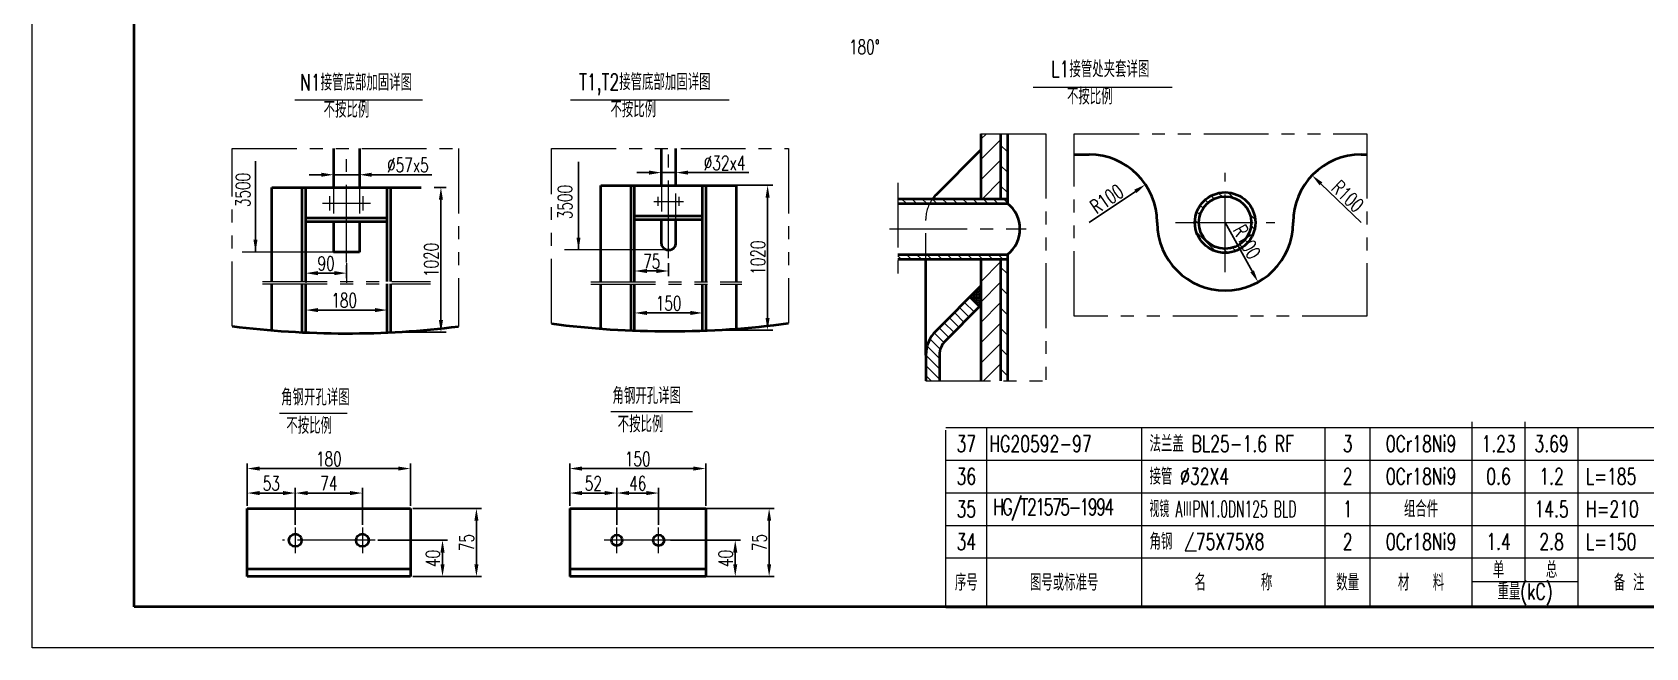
# Model space of a CAD drawing. Header units: millimetres. Extents: x 291 to 885, y 250 to 1091.
# Drawn here: x 290.8 to 686.4, y 249.9 to 400.7 of the extents above; entities that cross this region are included whole.
import ezdxf

# ---------------------------------------------------------------- set-up
doc = ezdxf.new("R2010")
doc.units = ezdxf.units.MM
for name, pattern in [('CENTER2', [28.575, 19.05, -3.175, 3.175, -3.175]), ('DASHED2', [9.525, 6.35, -3.175]), ('PHANTOM2', [31.75, 15.875, -3.175, 3.175, -3.175, 3.175, -3.175])]:
    doc.linetypes.add(name, pattern=pattern)
for name, color, linetype, lineweight in [('中心线', 4, 'CENTER2', 15), ('双点划线', 6, 'PHANTOM2', 15), ('外壳线', 1, 'Continuous', 40), ('尺寸线', 2, 'Continuous', 15), ('虚线', 5, 'DASHED2', 18)]:
    doc.layers.add(name, color=color, linetype=linetype, lineweight=lineweight)
doc.styles.get("Standard").update_dxf_attribs({"font": 'romans.shx', "width": 0.7, "height": 3.5, "bigfont": 'hzfs.shx'})
doc.styles.add('文字', font='romans.shx', dxfattribs={"width": 0.7, "height": 4, "bigfont": 'hzfs.shx'})
doc.dimstyles.new('ISO-25', dxfattribs={"dimtxt": 3.5, "dimasz": 3, "dimexe": 1.25, "dimexo": 0.625, "dimtad": 1, "dimtxsty": 'Standard', "dimcen": 2.5, "dimadec": 1, "dimazin": 2, "dimtfac": 1, "dimtmove": 0, "dimatfit": 0, "dimfxl": 0, "dimarcsym": 0})
pattern_1 = [(135, (268.1186, 194.1322), (-1.247258, -1.247258), [])]

# ---------------------------------------------------------------- blocks, each defined once
blk = doc.blocks.new('*D107')
at = {"layer": 'Defpoints', "color": 0}
for p in [(374.84, 276.22), (391.36, 276.22), (383.49, 267.34)]:
    blk.add_point(p, dxfattribs=at)
at = {"layer": '尺寸线', "color": 0, "lineweight": -2}
for p, q in [((375.47, 276.22), (392.61, 276.22)), ((391.36, 270.34), (391.36, 273.22)), ((384.12, 267.34), (392.61, 267.34))]:
    blk.add_line(p, q, dxfattribs=at)
at = {"layer": '尺寸线', "color": 0}
for points in [[(390.86, 273.22), (391.86, 273.22), (391.36, 276.22)], [(390.86, 270.34), (391.86, 270.34), (391.36, 267.34)]]:
    blk.add_solid(points, dxfattribs=at)
at = {"layer": '尺寸线', "color": 0, "insert": (388.99, 271.78), "char_height": 3.5, "attachment_point": 5, "rotation": 90}
blk.add_mtext('40', dxfattribs=at)
blk = doc.blocks.new('*D108')
at = {"layer": 'Defpoints', "color": 0}
for p in [(383.49, 284), (383.49, 267.34), (399.67, 267.34)]:
    blk.add_point(p, dxfattribs=at)
at = {"layer": '尺寸线', "color": 0, "lineweight": -2}
for p, q in [((384.12, 284), (400.92, 284)), ((399.67, 281), (399.67, 270.34)), ((384.12, 267.34), (400.92, 267.34))]:
    blk.add_line(p, q, dxfattribs=at)
at = {"layer": '尺寸线', "color": 0}
for points in [[(399.17, 281), (400.17, 281), (399.67, 284)], [(399.17, 270.34), (400.17, 270.34), (399.67, 267.34)]]:
    blk.add_solid(points, dxfattribs=at)
at = {"layer": '尺寸线', "color": 0, "insert": (397.3, 275.67), "char_height": 3.5, "attachment_point": 5, "rotation": 90}
blk.add_mtext('75', dxfattribs=at)
blk = doc.blocks.new('*D109')
at = {"layer": 'Defpoints', "color": 0}
for p in [(355.27, 287.8), (343.49, 284), (355.27, 279.35)]:
    blk.add_point(p, dxfattribs=at)
at = {"layer": '尺寸线', "color": 0, "lineweight": -2}
for p, q in [((343.49, 284.63), (343.49, 289.05)), ((355.27, 279.98), (355.27, 289.05)), ((346.49, 287.8), (352.27, 287.8))]:
    blk.add_line(p, q, dxfattribs=at)
at = {"layer": '尺寸线', "color": 0}
for points in [[(346.49, 288.3), (346.49, 287.3), (343.49, 287.8)], [(352.27, 288.3), (352.27, 287.3), (355.27, 287.8)]]:
    blk.add_solid(points, dxfattribs=at)
at = {"layer": '尺寸线', "color": 0, "insert": (349.38, 290.17), "char_height": 3.5, "attachment_point": 5}
blk.add_mtext('53', dxfattribs=at)
blk = doc.blocks.new('*D110')
at = {"layer": 'Defpoints', "color": 0}
for p in [(371.71, 287.8), (355.27, 284), (371.71, 279.35)]:
    blk.add_point(p, dxfattribs=at)
at = {"layer": '尺寸线', "color": 0, "lineweight": -2}
for p, q in [((355.27, 284.63), (355.27, 289.05)), ((371.71, 279.98), (371.71, 289.05)), ((358.27, 287.8), (368.71, 287.8))]:
    blk.add_line(p, q, dxfattribs=at)
at = {"layer": '尺寸线', "color": 0}
for points in [[(358.27, 288.3), (358.27, 287.3), (355.27, 287.8)], [(368.71, 288.3), (368.71, 287.3), (371.71, 287.8)]]:
    blk.add_solid(points, dxfattribs=at)
at = {"layer": '尺寸线', "color": 0, "insert": (363.49, 290.17), "char_height": 3.5, "attachment_point": 5}
blk.add_mtext('74', dxfattribs=at)
blk = doc.blocks.new('*D111')
at = {"layer": 'Defpoints', "color": 0}
for p in [(383.49, 293.8), (343.49, 284), (383.49, 284)]:
    blk.add_point(p, dxfattribs=at)
at = {"layer": '尺寸线', "color": 0, "lineweight": -2}
for p, q in [((343.49, 284.63), (343.49, 295.05)), ((346.49, 293.8), (380.49, 293.8)), ((383.49, 284.63), (383.49, 295.05))]:
    blk.add_line(p, q, dxfattribs=at)
at = {"layer": '尺寸线', "color": 0}
for points in [[(346.49, 294.3), (346.49, 293.3), (343.49, 293.8)], [(380.49, 294.3), (380.49, 293.3), (383.49, 293.8)]]:
    blk.add_solid(points, dxfattribs=at)
at = {"layer": '尺寸线', "color": 0, "insert": (363.49, 296.17), "char_height": 3.5, "attachment_point": 5}
blk.add_mtext('180', dxfattribs=at)
blk = doc.blocks.new('*D41')
at = {"layer": 'Defpoints', "color": 0}
for p in [(446.61, 276.22), (463.13, 276.22), (455.26, 267.34)]:
    blk.add_point(p, dxfattribs=at)
at = {"layer": '尺寸线', "color": 0, "lineweight": -2}
for p, q in [((447.24, 276.22), (464.38, 276.22)), ((463.13, 270.34), (463.13, 273.22)), ((455.88, 267.34), (464.38, 267.34))]:
    blk.add_line(p, q, dxfattribs=at)
at = {"layer": '尺寸线', "color": 0}
for points in [[(462.63, 273.22), (463.63, 273.22), (463.13, 276.22)], [(462.63, 270.34), (463.63, 270.34), (463.13, 267.34)]]:
    blk.add_solid(points, dxfattribs=at)
at = {"layer": '尺寸线', "color": 0, "insert": (460.76, 271.78), "char_height": 3.5, "attachment_point": 5, "rotation": 90}
blk.add_mtext('40', dxfattribs=at)
blk = doc.blocks.new('*D42')
at = {"layer": 'Defpoints', "color": 0}
for p in [(455.26, 284), (455.26, 267.34), (471.44, 267.34)]:
    blk.add_point(p, dxfattribs=at)
at = {"layer": '尺寸线', "color": 0, "lineweight": -2}
for p, q in [((455.88, 284), (472.69, 284)), ((471.44, 281), (471.44, 270.34)), ((455.88, 267.34), (472.69, 267.34))]:
    blk.add_line(p, q, dxfattribs=at)
at = {"layer": '尺寸线', "color": 0}
for points in [[(470.94, 281), (471.94, 281), (471.44, 284)], [(470.94, 270.34), (471.94, 270.34), (471.44, 267.34)]]:
    blk.add_solid(points, dxfattribs=at)
at = {"layer": '尺寸线', "color": 0, "insert": (469.07, 275.67), "char_height": 3.5, "attachment_point": 5, "rotation": 90}
blk.add_mtext('75', dxfattribs=at)
blk = doc.blocks.new('*D43')
at = {"layer": 'Defpoints', "color": 0}
for p in [(434.11, 287.8), (422.55, 284), (434.11, 279.35)]:
    blk.add_point(p, dxfattribs=at)
at = {"layer": '尺寸线', "color": 0, "lineweight": -2}
for p, q in [((422.55, 284.63), (422.55, 289.05)), ((434.11, 279.98), (434.11, 289.05)), ((425.55, 287.8), (431.11, 287.8))]:
    blk.add_line(p, q, dxfattribs=at)
at = {"layer": '尺寸线', "color": 0}
for points in [[(425.55, 288.3), (425.55, 287.3), (422.55, 287.8)], [(431.11, 288.3), (431.11, 287.3), (434.11, 287.8)]]:
    blk.add_solid(points, dxfattribs=at)
at = {"layer": '尺寸线', "color": 0, "insert": (428.33, 290.17), "char_height": 3.5, "attachment_point": 5}
blk.add_mtext('52', dxfattribs=at)
blk = doc.blocks.new('*D44')
at = {"layer": 'Defpoints', "color": 0}
for p in [(444.33, 287.8), (434.11, 279.35), (444.33, 279.35)]:
    blk.add_point(p, dxfattribs=at)
at = {"layer": '尺寸线', "color": 0, "lineweight": -2}
for p, q in [((434.11, 279.98), (434.11, 289.05)), ((444.33, 279.98), (444.33, 289.05)), ((437.11, 287.8), (441.33, 287.8))]:
    blk.add_line(p, q, dxfattribs=at)
at = {"layer": '尺寸线', "color": 0}
for points in [[(437.11, 288.3), (437.11, 287.3), (434.11, 287.8)], [(441.33, 288.3), (441.33, 287.3), (444.33, 287.8)]]:
    blk.add_solid(points, dxfattribs=at)
at = {"layer": '尺寸线', "color": 0, "insert": (439.22, 290.17), "char_height": 3.5, "attachment_point": 5}
blk.add_mtext('46', dxfattribs=at)
blk = doc.blocks.new('*D45')
at = {"layer": 'Defpoints', "color": 0}
for p in [(455.88, 293.8), (422.55, 284), (455.88, 284)]:
    blk.add_point(p, dxfattribs=at)
at = {"layer": '尺寸线', "color": 0, "lineweight": -2}
for p, q in [((422.55, 284.63), (422.55, 295.05)), ((425.55, 293.8), (452.88, 293.8)), ((455.88, 284.63), (455.88, 295.05))]:
    blk.add_line(p, q, dxfattribs=at)
at = {"layer": '尺寸线', "color": 0}
for points in [[(425.55, 294.3), (425.55, 293.3), (422.55, 293.8)], [(452.88, 294.3), (452.88, 293.3), (455.88, 293.8)]]:
    blk.add_solid(points, dxfattribs=at)
at = {"layer": '尺寸线', "color": 0, "insert": (439.22, 296.17), "char_height": 3.5, "attachment_point": 5}
blk.add_mtext('150', dxfattribs=at)
blk = doc.blocks.new('*D116')
at = {"layer": 'Defpoints', "color": 0}
for p in [(364.65, 367.48), (370.99, 367.48), (370.99, 365.82)]:
    blk.add_point(p, dxfattribs=at)
at = {"layer": '尺寸线', "color": 0, "lineweight": -2}
for p, q in [((361.65, 365.82), (358.65, 365.82)), ((364.65, 366.85), (364.65, 364.57)), ((364.65, 365.82), (370.99, 365.82)), ((370.99, 366.85), (370.99, 364.57)), ((373.99, 365.82), (388.74, 365.82))]:
    blk.add_line(p, q, dxfattribs=at)
at = {"layer": '尺寸线', "color": 0}
for points in [[(361.65, 366.32), (361.65, 365.32), (364.65, 365.82)], [(373.99, 366.32), (373.99, 365.32), (370.99, 365.82)]]:
    blk.add_solid(points, dxfattribs=at)
at = {"layer": '尺寸线', "color": 0, "insert": (382.86, 368.2), "char_height": 3.5, "attachment_point": 5}
blk.add_mtext('%%C57x5', dxfattribs=at)
blk = doc.blocks.new('*D117')
at = {"layer": 'Defpoints', "color": 0}
for p in [(357.82, 344.18), (367.82, 344.28), (367.82, 341.7)]:
    blk.add_point(p, dxfattribs=at)
at = {"layer": '尺寸线', "color": 0, "lineweight": -2}
for p, q in [((357.82, 343.55), (357.82, 340.45)), ((360.82, 341.7), (364.82, 341.7)), ((367.82, 343.65), (367.82, 340.45))]:
    blk.add_line(p, q, dxfattribs=at)
at = {"layer": '尺寸线', "color": 0}
for points in [[(360.82, 342.2), (360.82, 341.2), (357.82, 341.7)], [(364.82, 342.2), (364.82, 341.2), (367.82, 341.7)]]:
    blk.add_solid(points, dxfattribs=at)
at = {"layer": '尺寸线', "color": 0, "insert": (362.82, 344.07), "char_height": 3.5, "attachment_point": 5}
blk.add_mtext('90', dxfattribs=at)
blk = doc.blocks.new('*D46')
at = {"layer": 'Defpoints', "color": 0}
for p in [(357.82, 335.59), (377.82, 335.59), (377.82, 332.65)]:
    blk.add_point(p, dxfattribs=at)
at = {"layer": '尺寸线', "color": 0, "lineweight": -2}
for p, q in [((357.82, 334.97), (357.82, 331.4)), ((360.82, 332.65), (374.82, 332.65)), ((377.82, 334.97), (377.82, 331.4))]:
    blk.add_line(p, q, dxfattribs=at)
at = {"layer": '尺寸线', "color": 0}
for points in [[(360.82, 333.15), (360.82, 332.15), (357.82, 332.65)], [(374.82, 333.15), (374.82, 332.15), (377.82, 332.65)]]:
    blk.add_solid(points, dxfattribs=at)
at = {"layer": '尺寸线', "color": 0, "insert": (367.25, 335.03), "char_height": 3.5, "attachment_point": 5}
blk.add_mtext('180', dxfattribs=at)
blk = doc.blocks.new('*D118')
at = {"layer": 'Defpoints', "color": 0}
for p in [(388.68, 362.71), (378.71, 327.2), (390.97, 327.2)]:
    blk.add_point(p, dxfattribs=at)
at = {"layer": '尺寸线', "color": 0, "lineweight": -2}
for p, q in [((389.31, 362.71), (392.22, 362.71)), ((390.97, 359.71), (390.97, 330.2)), ((379.33, 327.2), (392.22, 327.2))]:
    blk.add_line(p, q, dxfattribs=at)
at = {"layer": '尺寸线', "color": 0}
for points in [[(390.47, 359.71), (391.47, 359.71), (390.97, 362.71)], [(390.47, 330.2), (391.47, 330.2), (390.97, 327.2)]]:
    blk.add_solid(points, dxfattribs=at)
at = {"layer": '尺寸线', "color": 0, "insert": (388.59, 344.95), "char_height": 3.5, "attachment_point": 5, "rotation": 90}
blk.add_mtext('1020', dxfattribs=at)
blk = doc.blocks.new('*D47')
at = {"layer": 'Defpoints', "color": 0}
for p in [(445.02, 366.35), (448.58, 366.35), (448.58, 366.35)]:
    blk.add_point(p, dxfattribs=at)
at = {"layer": '尺寸线', "color": 0, "lineweight": -2}
for p, q in [((442.02, 366.35), (439.02, 366.35)), ((445.02, 366.98), (445.02, 367.6)), ((445.02, 366.35), (448.58, 366.35)), ((448.58, 366.98), (448.58, 367.6)), ((451.58, 366.35), (466.44, 366.35))]:
    blk.add_line(p, q, dxfattribs=at)
at = {"layer": '尺寸线', "color": 0}
for points in [[(442.02, 366.85), (442.02, 365.85), (445.02, 366.35)], [(451.58, 366.85), (451.58, 365.85), (448.58, 366.35)]]:
    blk.add_solid(points, dxfattribs=at)
at = {"layer": '尺寸线', "color": 0, "insert": (460.51, 368.73), "char_height": 3.5, "attachment_point": 5}
blk.add_mtext('%%C32x4', dxfattribs=at)
blk = doc.blocks.new('*D48')
at = {"layer": 'Defpoints', "color": 0}
for p in [(438.47, 344.71), (446.8, 344.81), (446.8, 342.23)]:
    blk.add_point(p, dxfattribs=at)
at = {"layer": '尺寸线', "color": 0, "lineweight": -2}
for p, q in [((446.8, 344.19), (446.8, 340.98)), ((438.47, 344.09), (438.47, 340.98)), ((441.47, 342.23), (443.8, 342.23))]:
    blk.add_line(p, q, dxfattribs=at)
at = {"layer": '尺寸线', "color": 0}
for points in [[(441.47, 342.73), (441.47, 341.73), (438.47, 342.23)], [(443.8, 342.73), (443.8, 341.73), (446.8, 342.23)]]:
    blk.add_solid(points, dxfattribs=at)
at = {"layer": '尺寸线', "color": 0, "insert": (442.63, 344.6), "char_height": 3.5, "attachment_point": 5}
blk.add_mtext('75', dxfattribs=at)
blk = doc.blocks.new('*D49')
at = {"layer": 'Defpoints', "color": 0}
for p in [(438.47, 332.69), (455.13, 332.69), (455.13, 331.95)]:
    blk.add_point(p, dxfattribs=at)
at = {"layer": '尺寸线', "color": 0, "lineweight": -2}
for p, q in [((438.47, 332.07), (438.47, 330.7)), ((441.47, 331.95), (452.13, 331.95)), ((455.13, 332.07), (455.13, 330.7))]:
    blk.add_line(p, q, dxfattribs=at)
at = {"layer": '尺寸线', "color": 0}
for points in [[(441.47, 332.45), (441.47, 331.45), (438.47, 331.95)], [(452.13, 332.45), (452.13, 331.45), (455.13, 331.95)]]:
    blk.add_solid(points, dxfattribs=at)
at = {"layer": '尺寸线', "color": 0, "insert": (446.8, 334.32), "char_height": 3.5, "attachment_point": 5}
blk.add_mtext('150', dxfattribs=at)
blk = doc.blocks.new('*D50')
at = {"layer": 'Defpoints', "color": 0}
for p in [(459.75, 363.24), (457.69, 327.73), (471.06, 327.73)]:
    blk.add_point(p, dxfattribs=at)
at = {"layer": '尺寸线', "color": 0, "lineweight": -2}
for p, q in [((460.37, 363.24), (472.31, 363.24)), ((471.06, 360.24), (471.06, 330.73)), ((458.31, 327.73), (472.31, 327.73))]:
    blk.add_line(p, q, dxfattribs=at)
at = {"layer": '尺寸线', "color": 0}
for points in [[(470.56, 360.24), (471.56, 360.24), (471.06, 363.24)], [(470.56, 330.73), (471.56, 330.73), (471.06, 327.73)]]:
    blk.add_solid(points, dxfattribs=at)
at = {"layer": '尺寸线', "color": 0, "insert": (468.68, 345.49), "char_height": 3.5, "attachment_point": 5, "rotation": 90}
blk.add_mtext('1020', dxfattribs=at)
blk = doc.blocks.new('*D119')
at = {"layer": 'Defpoints', "color": 0}
for p in [(563.71, 363.42), (549.89, 354.1)]:
    blk.add_point(p, dxfattribs=at)
at = {"layer": '尺寸线', "color": 0, "lineweight": -2}
blk.add_line((549.89, 354.1), (561.22, 361.74), dxfattribs=at)
at = {"layer": '尺寸线', "color": 0}
blk.add_solid([(560.94, 362.16), (561.5, 361.33), (563.71, 363.42)], dxfattribs=at)
at = {"layer": '尺寸线', "color": 0, "insert": (554.23, 359.89), "char_height": 3.5, "attachment_point": 5, "rotation": 33.9986}
blk.add_mtext('R100', dxfattribs=at)
blk = doc.blocks.new('*D120')
at = {"layer": 'Defpoints', "color": 0}
for p in [(583.23, 354.1), (591.31, 339.52)]:
    blk.add_point(p, dxfattribs=at)
at = {"layer": '尺寸线', "color": 0, "lineweight": -2}
blk.add_line((583.23, 354.1), (589.85, 342.15), dxfattribs=at)
at = {"layer": '尺寸线', "color": 0}
blk.add_solid([(590.29, 342.39), (589.42, 341.9), (591.31, 339.52)], dxfattribs=at)
at = {"layer": '尺寸线', "color": 0, "insert": (588.56, 349.37), "char_height": 3.5, "attachment_point": 5, "rotation": 299.0042}
blk.add_mtext('R100', dxfattribs=at)
blk = doc.blocks.new('*D121')
at = {"layer": 'Defpoints', "color": 0}
for p in [(604.57, 365.67), (616.56, 354.1)]:
    blk.add_point(p, dxfattribs=at)
at = {"layer": '尺寸线', "color": 0, "lineweight": -2}
blk.add_line((616.56, 354.1), (606.72, 363.59), dxfattribs=at)
at = {"layer": '尺寸线', "color": 0}
blk.add_solid([(607.07, 363.95), (606.38, 363.23), (604.57, 365.67)], dxfattribs=at)
at = {"layer": '尺寸线', "color": 0, "insert": (613.29, 360.55), "char_height": 3.5, "attachment_point": 5, "rotation": 316.0247}
blk.add_mtext('R100', dxfattribs=at)

msp = doc.modelspace()

# ---------------------------------------------------------------- hatches: boundary and pattern name
at = {"layer": '尺寸线'}
h = msp.add_hatch(dxfattribs=at)
h.set_pattern_fill('ANSI31', color=256, scale=1.111111, style=0)
h.set_pattern_definition([(45, (268.1186, 194.132), (-2.494516, 2.494516), [])])
h.paths.add_polyline_path([(528.193, 375.87), (523.36, 375.87), (523.36, 359.953), (528.193, 359.953)])
h.paths.add_polyline_path([(528.193, 345.12), (523.36, 345.12), (523.36, 315.324), (528.193, 315.324)])
h = msp.add_hatch(dxfattribs=at)
h.set_pattern_fill('ANSI31', color=256, scale=1.111111, angle=90, style=0)
h.set_pattern_definition([(135, (268.1186, 194.132), (-2.494516, -2.494516), [])])
h.paths.add_polyline_path([(529.86, 345.12), (528.193, 345.12), (528.193, 315.324), (529.86, 315.324)])
h.paths.add_polyline_path([(529.86, 375.87), (528.193, 375.87), (528.193, 359.953), (529.86, 359.953)])
h = msp.add_hatch(dxfattribs=at)
h.set_pattern_fill('ANSI31', color=256, scale=0.555556, angle=90, style=0)
h.set_pattern_definition([(135, (250.8764, 195.695), (-1.247258, -1.247258), [])])
h.paths.add_polyline_path([(576.809, 354.1), (575.809, 354.1, 0.4142136), (583.226, 346.683), (583.226, 347.683, -0.4142136)])
h.paths.add_polyline_path([(590.642, 354.1), (589.642, 354.1, -0.4142136), (583.226, 347.683), (583.226, 346.683, 0.4142136)])
h.paths.add_polyline_path([(583.226, 361.516), (583.226, 360.516, -0.4142136), (589.642, 354.1), (590.642, 354.1, 0.4142136)])
h.paths.add_polyline_path([(583.226, 360.516), (583.226, 361.516, 0.4142136), (575.809, 354.1), (576.809, 354.1, -0.4142136)])
h = msp.add_hatch(dxfattribs=at)
h.set_pattern_fill('ANSI31', color=256, scale=0.555556, angle=90, style=0)
h.set_pattern_definition(pattern_1)
h.paths.add_polyline_path([(529.86, 359.953), (511.535, 359.953, 0.0414427), (510.8, 358.787), (529.86, 358.787)])
h.paths.add_polyline_path([(511.535, 359.953), (502.952, 359.953), (502.952, 358.787), (510.8, 358.787, -0.0414427)])
h.paths.add_polyline_path([(529.86, 346.287), (509.86, 346.287), (509.86, 345.12), (529.86, 345.12)])
h.paths.add_polyline_path([(509.86, 346.287), (502.952, 346.287), (502.952, 345.12), (509.86, 345.12)])
h = msp.add_hatch(dxfattribs=at)
h.set_pattern_fill('ANGLE', color=256, scale=0.055556, style=0)
h.set_pattern_definition([(0, (268.1186, 194.13216), (0, 0.38805556), [0.2822222, -0.10583333]), (90, (268.1186, 194.13216), (-0.38805556, 2e-17), [0.2822222, -0.10583333])])
h.paths.add_polyline_path([(523.36, 338.56), (520.67, 335.87), (523.027, 333.513), (523.36, 333.513)])
h = msp.add_hatch(dxfattribs=at)
h.set_pattern_fill('ANSI31', color=256, scale=0.555556, angle=90, style=0)
h.set_pattern_definition(pattern_1)
h.paths.add_polyline_path([(523.027, 333.513), (520.67, 335.87), (512.301, 327.501, 0.1989124), (509.86, 321.609), (509.86, 315.324), (513.193, 315.324), (513.193, 321.609, -0.1989124), (514.658, 325.144)])

# ---------------------------------------------------------------- linework, layer by layer
at = {"layer": '中心线'}
for p, q in [((367.819, 344.279), (367.819, 372.24)), ((446.8, 345.349), (446.8, 372.24)), ((583.226, 341.918), (583.226, 366.281)), ((363.708, 357.044), (363.708, 360.6)), ((371.93, 357.044), (371.93, 360.6)), ((444.245, 358.175), (444.245, 360.397)), ((449.356, 358.175), (449.356, 360.397)), ((361.93, 358.822), (365.486, 358.822)), ((365.486, 358.822), (370.153, 358.822)), ((370.153, 358.822), (373.708, 358.822)), ((443.134, 359.286), (445.356, 359.286)), ((445.356, 359.286), (448.245, 359.286)), ((448.245, 359.286), (450.467, 359.286)), ((500.937, 352.537), (534.437, 352.537)), ((571.044, 354.1), (595.407, 354.1)), ((355.268, 279.354), (355.268, 273.095)), ((371.712, 279.354), (371.712, 273.095)), ((434.107, 273.095), (434.107, 279.354)), ((444.329, 273.095), (444.329, 279.354)), ((374.842, 276.225), (352.138, 276.225)), ((447.458, 276.225), (430.977, 276.225))]:
    msp.add_line(p, q, dxfattribs=at)
at = {"layer": '双点划线'}
for p, q in [((523.36, 375.87), (539.258, 375.87)), ((539.258, 375.87), (539.258, 315.324)), ((502.952, 363.847), (502.952, 340.567)), ((347.221, 339.631), (388.417, 339.631)), ((347.221, 339.631), (388.417, 339.631)), ((347.221, 339.075), (388.417, 339.075)), ((427.721, 339.575), (464.762, 339.575)), ((427.721, 339.02), (464.762, 339.02)), ((509.86, 315.324), (539.258, 315.324))]:
    msp.add_line(p, q, dxfattribs=at)
msp.add_lwpolyline([(546.256, 375.87), (618.014, 375.87), (618.014, 331.197), (546.256, 331.197)], close=True, dxfattribs=at)
for points in [[(339.792, 328.712), (339.792, 372.24), (395.26, 372.24), (395.26, 328.637)], [(418.053, 329.338), (418.053, 372.24), (476.149, 372.24), (476.149, 329.419)]]:
    msp.add_lwpolyline(points, dxfattribs=at)
at = {"layer": '外壳线'}
for p, q in [((315.777, 259.883), (315.777, 1080.883)), ((523.36, 375.87), (523.36, 359.953)), ((528.193, 375.87), (528.193, 359.953)), ((529.86, 375.87), (529.86, 358.787)), ((364.653, 372.24), (364.653, 362.711)), ((370.986, 372.24), (370.986, 362.711)), ((445.023, 363.175), (445.023, 372.24)), ((448.578, 363.175), (448.578, 372.24)), ((523.36, 371.894), (512.301, 360.835)), ((546.256, 370.766), (549.892, 370.766)), ((616.559, 370.766), (618.014, 370.766)), ((349.486, 339.631), (349.486, 362.711)), ((349.486, 362.711), (386.153, 362.711)), ((356.93, 339.631), (356.93, 362.711)), ((357.819, 339.631), (357.819, 362.711)), ((377.819, 339.631), (377.819, 362.711)), ((378.708, 339.631), (378.708, 362.711)), ((430.134, 339.575), (430.134, 363.175)), ((430.134, 363.175), (463.467, 363.175)), ((437.578, 339.575), (437.578, 363.175)), ((438.467, 339.575), (438.467, 363.175)), ((455.134, 339.575), (455.134, 363.175)), ((456.023, 339.575), (456.023, 363.175)), ((463.467, 339.575), (463.467, 363.175)), ((502.952, 359.953), (529.86, 359.953)), ((502.952, 358.787), (529.86, 358.787)), ((357.819, 355.266), (377.819, 355.266)), ((357.819, 354.377), (377.819, 354.377)), ((364.653, 354.377), (364.653, 346.877)), ((370.986, 354.377), (370.986, 346.877)), ((438.467, 355.73), (455.134, 355.73)), ((438.467, 354.841), (455.134, 354.841)), ((445.023, 348.854), (445.023, 354.841)), ((448.578, 348.854), (448.578, 354.841)), ((599.892, 354.1), (599.892, 354.1)), ((370.986, 346.877), (364.653, 346.877)), ((502.952, 346.287), (529.86, 346.287)), ((502.952, 345.12), (529.86, 345.12)), ((509.86, 321.609), (509.86, 345.12)), ((523.36, 345.12), (523.36, 315.324)), ((528.193, 345.12), (528.193, 315.324)), ((529.86, 346.287), (529.86, 315.324)), ((349.486, 327.686), (349.486, 339.075)), ((356.93, 327.197), (356.93, 339.075)), ((357.819, 327.155), (357.819, 339.075)), ((377.819, 327.155), (377.819, 339.075)), ((378.708, 327.197), (378.708, 339.075)), ((430.134, 328.087), (430.134, 339.02)), ((437.578, 327.654), (437.578, 339.02)), ((438.467, 327.619), (438.467, 339.02)), ((455.134, 327.619), (455.134, 339.02)), ((456.023, 327.654), (456.023, 339.02)), ((463.467, 328.087), (463.467, 339.02)), ((523.36, 338.56), (512.301, 327.501)), ((523.027, 333.513), (514.658, 325.144)), ((523.027, 333.513), (520.67, 335.87)), ((523.027, 333.513), (523.36, 333.513)), ((509.86, 321.609), (509.86, 315.324)), ((513.193, 321.609), (513.193, 315.324)), ((343.49, 284.002), (383.49, 284.002)), ((343.49, 267.336), (343.49, 284.002)), ((383.49, 284.002), (383.49, 267.336)), ((422.551, 284.002), (455.884, 284.002)), ((422.551, 284.002), (422.551, 267.336)), ((455.884, 284.002), (455.884, 267.336)), ((383.49, 269.114), (343.49, 269.114)), ((455.884, 269.114), (422.551, 269.114)), ((383.49, 267.336), (343.49, 267.336)), ((455.884, 267.336), (422.551, 267.336)), ((874.777, 259.883), (315.777, 259.883)), ((514.793, 259.883), (694.777, 259.883))]:
    msp.add_line(p, q, dxfattribs=at)
for centre, radius in [((583.226, 354.1), 7.417), ((583.226, 354.1), 6.417), ((355.268, 276.225), 1.556), ((371.712, 276.225), 1.556), ((434.107, 276.225), 1.333), ((444.329, 276.225), 1.333)]:
    msp.add_circle(centre, radius, dxfattribs=at)
for centre, radius, start, end in [((549.892, 354.1), 16.667, 0, 90), ((616.559, 354.1), 16.667, 90, 180), ((518.193, 354.942), 8.333, 135, 143.03186), ((525.064, 352.537), 7.878, 307.49999, 52.50001), ((583.226, 354.1), 16.667, 180, 0), ((518.193, 321.609), 8.333, 135, 180), ((518.193, 321.609), 5, 135, 180)]:
    msp.add_arc(centre, radius, start, end, dxfattribs=at)
for centre, major_axis, ratio, start_param, end_param in [((446.8, 348.854), (-1.778, 0), 0.8125, 0, 3.1415927), ((367.819, 380.154), (-109.291, 0), 0.4869788, 1.311448, 1.8245963), ((446.8, 380.686), (-109.291, 0), 0.4869788, 1.3046262, 1.8426699)]:
    msp.add_ellipse(centre, major_axis=major_axis, ratio=ratio, start_param=start_param, end_param=end_param, dxfattribs=at)
at = {"layer": '尺寸线'}
for p, q in [((290.777, 249.883), (290.777, 1090.883)), ((355.132, 384.172), (386.457, 384.172)), ((422.752, 384.172), (461.674, 384.172)), ((536.194, 387.324), (570.21, 387.324)), ((566.559, 354.1), (566.559, 354.1)), ((364.653, 346.877), (342.263, 346.877)), ((357.819, 344.179), (357.819, 339.367)), ((367.819, 344.179), (367.819, 339.367)), ((446.8, 347.41), (421.244, 347.41)), ((351.381, 307.398), (367.997, 307.398)), ((432.619, 307.772), (452.613, 307.772)), ((643.777, 259.883), (643.777, 305.216)), ((656.777, 266.113), (656.777, 305.216)), ((514.761, 259.883), (514.761, 303.216)), ((514.777, 303.883), (694.777, 303.883)), ((524.777, 259.883), (524.777, 303.883)), ((562.777, 259.883), (562.777, 303.883)), ((607.777, 259.883), (607.777, 303.883)), ((618.777, 259.883), (618.777, 303.883)), ((669.777, 259.883), (669.777, 303.883)), ((514.777, 295.883), (694.777, 295.883)), ((514.777, 287.883), (694.777, 287.883)), ((514.777, 279.883), (694.777, 279.883)), ((575.373, 278.131), (573.452, 273.595)), ((573.452, 273.595), (576.246, 273.595)), ((514.777, 271.883), (694.777, 271.883)), ((514.777, 271.883), (694.777, 271.883)), ((643.777, 266.113), (669.777, 266.113)), ((884.777, 249.883), (290.777, 249.883))]:
    msp.add_line(p, q, dxfattribs=at)
at = {"layer": '虚线'}
for p, q in [((364.653, 362.711), (364.653, 354.377)), ((370.986, 362.711), (370.986, 354.377)), ((445.023, 363.175), (445.023, 354.841)), ((448.578, 354.841), (448.578, 363.175)), ((509.86, 345.12), (509.86, 354.942))]:
    msp.add_line(p, q, dxfattribs=at)
msp.add_arc((518.193, 354.942), 8.333, 143.03186, 180, dxfattribs=at)

# ---------------------------------------------------------------- texts
at = {"layer": '尺寸线'}
for s, insert, char_height, width, attachment_point in [('180%%D', (491.015, 398.899), 3.5, 9.53471, 1), ('37', (519.785, 299.883), 4, 9.98411, 5), (' HG20592-97', (523.525, 299.883), 4, 38, 4), (' 法兰盖 BL25-1.6 RF', (562.777, 299.883), 4, 45, 4), ('3', (613.277, 299.883), 4, 11, 5), ('0Cr18Ni9', (631.277, 299.883), 4, 25, 5), ('1.23', (650.277, 299.883), 4, 13, 5), ('3.69', (663.277, 299.883), 4, 13, 5), ('36', (519.785, 291.883), 4, 9.98411, 5), (' 接管 %%C32X4 ', (562.777, 291.883), 4, 45, 4), ('2', (613.277, 291.883), 4, 11, 5), ('0Cr18Ni9', (631.277, 291.883), 4, 25, 5), ('0.6', (650.277, 291.883), 4, 13, 5), ('1.2', (663.277, 291.883), 4, 13, 5), (' L=185', (669.777, 291.883), 4, 25, 4), ('35', (519.785, 283.883), 4, 9.98411, 5), ('{\\T0.85; HG/T21575-1994}', (524.777, 283.733), 4, 38, 4), (' {\\W0.55;视镜 AⅢPN1.0DN125 BLD}', (562.777, 283.883), 4, 62.32198, 4), ('1', (613.277, 283.883), 4, 11, 5), ('组合件', (631.277, 283.883), 4, 25, 5), ('14.5', (663.277, 283.883), 4, 13, 5), (' H=210', (669.777, 283.883), 4, 25, 4), ('34', (519.785, 275.883), 4, 9.98411, 5), (' 角钢   75X75X8', (562.777, 275.883), 4, 45, 4), ('2', (613.277, 275.883), 4, 11, 5), ('0Cr18Ni9', (631.277, 275.883), 4, 25, 5), ('1.4', (650.277, 275.883), 4, 13, 5), ('2.8', (663.277, 275.883), 4, 13, 5), (' L=150', (669.777, 275.883), 4, 25, 4), ('单', (650.277, 268.998), 4, 13, 5), ('总', (663.277, 268.998), 4, 13, 5), ('序号', (519.785, 265.883), 4, 9.98411, 5), ('图号或标准号', (543.777, 265.883), 4, 38, 5), ('名       称', (585.277, 265.883), 4, 45, 5), ('数量', (613.277, 265.883), 4, 11, 5), ('材   料', (631.277, 265.883), 4, 25, 5), ('重量(kC)', (656.777, 262.998), 4, 26, 5), ('备 注', (682.277, 265.883), 4, 25, 5)]:
    msp.add_mtext(s, dxfattribs=dict(at, insert=insert, char_height=char_height, width=width, attachment_point=attachment_point))
at = {"layer": '尺寸线', "char_height": 4, "attachment_point": 1, "style": '文字'}
for s, insert, width in [('L1接管处夹套详图\\P  不按比例', (540.611, 393.71), 38.11814), ('N1接管底部加固详图\\P   不按比例', (356.444, 390.468), 36.17854), ('T1,T2接管底部加固详图\\P    不按比例', (424.845, 390.558), 43.1084), ('角钢开孔详图', (351.795, 313.272), 43.7924), ('角钢开孔详图', (433.032, 313.647), 43.7924), ('不按比例', (353.066, 306.312), 13.61896), ('不按比例', (434.304, 306.687), 13.61896)]:
    msp.add_mtext(s, dxfattribs=dict(at, insert=insert, width=width))
at = {"layer": '尺寸线', "char_height": 3.5, "attachment_point": 1, "rotation": 90}
for insert, width in [((340.683, 357.874), 4.54377), ((419.664, 354.934), 4.75858)]:
    msp.add_mtext('3500', dxfattribs=dict(at, insert=insert, width=width))

# ---------------------------------------------------------------- dimensions: what is measured, and where the dimension line sits
at = {"layer": '尺寸线'}
for base, p1, p2, text, picture, middle in [((370.986, 365.821), (364.653, 367.475), (370.986, 367.475), '%%C57x5', '*D116', (382.861, 368.196)), ((448.578, 366.353), (445.023, 366.353), (448.578, 366.353), '%%C32x4', '*D47', (460.512, 368.728)), ((383.49, 293.797), (343.49, 284.002), (383.49, 284.002), '180', '*D111', (363.49, 296.172)), ((455.884, 293.797), (422.551, 284.002), (455.884, 284.002), '150', '*D45', (439.218, 296.172)), ((355.268, 287.799), (343.49, 284.002), (355.268, 279.354), '53', '*D109', (349.379, 290.174)), ((371.712, 287.799), (355.268, 284.002), (371.712, 279.354), '74', '*D110', (363.49, 290.174)), ((434.107, 287.799), (422.551, 284.002), (434.107, 279.354), '52', '*D43', (428.329, 290.174)), ((444.329, 287.799), (434.107, 279.354), (444.329, 279.354), '46', '*D44', (439.218, 290.174))]:
    dim = msp.add_linear_dim(base=base, p1=p1, p2=p2, text=text, dimstyle='ISO-25', dxfattribs=at)
    dim.commit()
    dim.dimension.update_dxf_attribs({"geometry": picture, "text_midpoint": middle})
for center, mpoint, picture, middle in [((549.892, 354.1), (563.71, 363.419), '*D119', (554.23, 359.89)), ((616.559, 354.1), (604.565, 365.672), '*D121', (613.291, 360.553))]:
    dim = msp.add_radius_dim(center=center, mpoint=mpoint, text='R100', dimstyle='ISO-25', dxfattribs=at)
    dim.commit()
    dim.dimension.update_dxf_attribs({"geometry": picture, "text_midpoint": middle})
dim = msp.add_linear_dim(base=(390.967, 327.197), p1=(388.683, 362.711), p2=(378.708, 327.197), angle=90, text='1020', dimstyle='ISO-25', dxfattribs=at)
dim.commit()
dim.dimension.update_dxf_attribs({"geometry": '*D118', "text_midpoint": (390.967, 344.954), "dimtype": 160})
for base, p1, p2, text, picture, middle in [((471.057, 327.729), (459.748, 363.243), (457.689, 327.729), '1020', '*D50', (468.682, 345.486)), ((399.672, 267.336), (383.49, 284.002), (383.49, 267.336), '75', '*D108', (397.297, 275.669)), ((471.441, 267.336), (455.259, 284.002), (455.259, 267.336), '75', '*D42', (469.066, 275.669)), ((391.362, 276.225), (383.49, 267.336), (374.842, 276.225), '40', '*D107', (388.987, 271.78)), ((463.131, 276.225), (455.259, 267.336), (446.611, 276.225), '40', '*D41', (460.756, 271.78))]:
    dim = msp.add_linear_dim(base=base, p1=p1, p2=p2, angle=90, text=text, dimstyle='ISO-25', dxfattribs=at)
    dim.commit()
    dim.dimension.update_dxf_attribs({"geometry": picture, "text_midpoint": middle})
dim = msp.add_radius_dim(center=(583.226, 354.1), mpoint=(591.307, 339.523), text='R100', dimstyle='ISO-25', dxfattribs=at)
dim.commit()
dim.dimension.update_dxf_attribs({"geometry": '*D120', "text_midpoint": (586.486, 348.218), "dimtype": 164})
for base, p1, p2, text, picture, middle in [((367.819, 341.696), (357.819, 344.179), (367.819, 344.279), '90', '*D117', (362.819, 341.696)), ((446.8, 342.228), (438.467, 344.711), (446.8, 344.811), '75', '*D48', (442.634, 342.228)), ((377.819, 332.654), (357.819, 335.594), (377.819, 335.594), '180', '*D46', (367.246, 332.654)), ((455.134, 331.948), (438.467, 332.691), (455.134, 332.691), '150', '*D49', (446.8, 331.948))]:
    dim = msp.add_linear_dim(base=base, p1=p1, p2=p2, text=text, dimstyle='ISO-25', dxfattribs=at)
    dim.commit()
    dim.dimension.update_dxf_attribs({"geometry": picture, "text_midpoint": middle, "dimtype": 160})

# ---------------------------------------------------------------- leaders
for points in [[(345.503, 346.877), (345.503, 369.154)], [(424.701, 347.41), (424.701, 368.973)]]:
    msp.add_leader(points, dimstyle='ISO-25', override={"dimgap": 0.625, "dimtad": 0}, dxfattribs=at)

doc.saveas('drawing.dxf')
